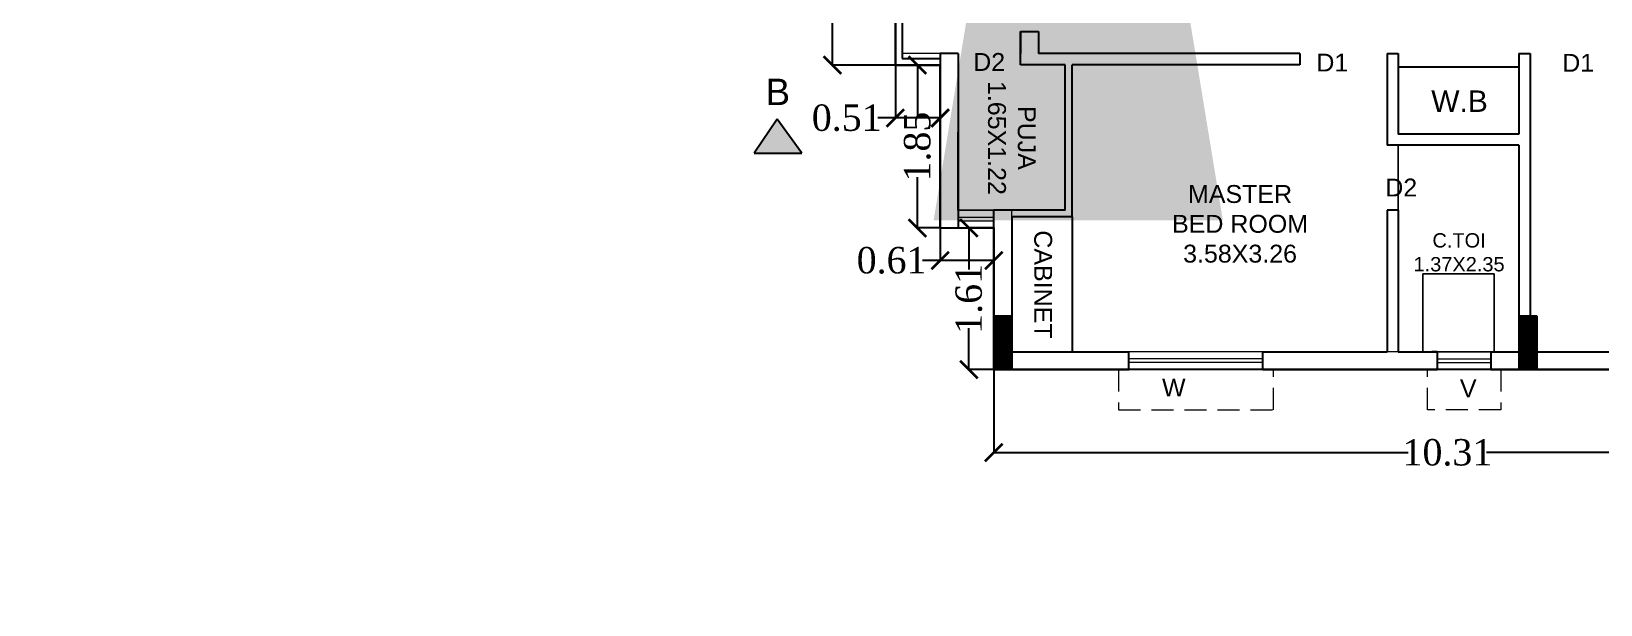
# Model space of a CAD drawing. Header units: metres. Extents: x 0 to 63445, y 32361 to 32804.
# Drawn here: x 63159.96 to 63177.8, y 32657.5 to 32664.01 of the extents above; entities that cross this region are included whole.
import ezdxf

# ---------------------------------------------------------------- set-up
doc = ezdxf.new("R2010")
doc.units = ezdxf.units.M
doc.header["$MEASUREMENT"] = 0
doc.header["$PDMODE"] = 34
doc.header["$PDSIZE"] = -10
doc.linetypes.add('DASHED2', pattern=[0.375, 0.25, -0.125])
doc.layers.get('0').update_dxf_attribs({"lineweight": 25})
doc.layers.add('BLK_1_FLR_3_BATH', color=3, linetype='Continuous', plot=False)
doc.layers.add('BLK_1_FLR_3_WATER_CLOSET', color=2, linetype='Continuous', plot=False)
for name, color, linetype, lineweight in [('BLK_1_FLR_3_UNITFA', 7, 'Continuous', 0), ('COLUMN', 1, 'Continuous', 30), ('DIM', 56, 'Continuous', 20), ('TEXT-2', 65, 'Continuous', 18), ('wall', 7, 'Continuous', 30), ('window', 154, 'Continuous', 9)]:
    doc.layers.add(name, color=color, linetype=linetype, lineweight=lineweight)
doc.layers.add('text', color=65, linetype='Continuous')
doc.styles.add('AutoDCRFont', font='arial.ttf')
doc.styles.add('small int', font='arial.ttf', dxfattribs={"height": 18})
doc.styles.get("Standard").update_dxf_attribs({"font": 'arial.ttf', "height": 0.4})
doc.styles.add('TNR', font='times.ttf', dxfattribs={"height": 0.5})
doc.dimstyles.new('ARCHANA', dxfattribs={"dimscale": 0, "dimtxt": 0.5, "dimasz": 0.5, "dimexe": 0, "dimexo": 0, "dimgap": 0, "dimtad": 0, "dimzin": 0, "dimdsep": 46, "dimtxsty": 'TNR', "dimblk": 'ARCHTICK', "dimcen": 0.09, "dimclrd": 36, "dimclre": 36, "dimclrt": 7, "dimadec": 0, "dimazin": 0, "dimtfac": 1, "dimtofl": 0, "dimtmove": 0, "dimatfit": 3, "dimldrblk": 'ARCHTICK', "dimfxl": 1, "dimfrac": 2, "dimtolj": 1, "dimtzin": 0, "dimlwd": -1, "dimlwe": -1, "dimarcsym": 0})
doc.dimstyles.new('STD', dxfattribs={"dimtxt": 10, "dimasz": 10, "dimexe": 0, "dimexo": 0, "dimgap": 0.09, "dimtad": 0, "dimdec": 0, "dimzin": 0, "dimdsep": 46, "dimlunit": 4, "dimtxsty": 'small int', "dimcen": 0.09, "dimclrd": 75, "dimclre": 75, "dimadec": 0, "dimazin": 0, "dimtfac": 1, "dimtdec": 0, "dimtofl": 0, "dimtmove": 0, "dimatfit": 3, "dimfxl": 1, "dimtolj": 1, "dimtzin": 0, "dimarcsym": 0})

# ---------------------------------------------------------------- blocks, each defined once
blk = doc.blocks.new('A$C7D115503')
at = {"layer": 'COLUMN', "ltscale": 3}
h = blk.add_hatch(dxfattribs=at)
h.set_pattern_fill('ANSI31', color=256, style=0)
h.paths.add_polyline_path([(-14.36, -11.59), (-6.36, -11.59), (-6.36, 12.41), (-14.36, 12.41)])
at = {"layer": 'COLUMN', "ltscale": 0.05}
for p, q in [((-14.36, 12.41), (-6.36, 12.41)), ((-14.36, 12.41), (-14.36, -11.59)), ((-6.36, 12.41), (-6.36, -11.59)), ((-6.36, -11.59), (-14.36, -11.59))]:
    blk.add_line(p, q, dxfattribs=at)
blk = doc.blocks.new('_ArchTick')
at = {"color": 0, "linetype": 'ByBlock', "const_width": 0.15}
blk.add_lwpolyline([(-0.5, -0.5), (0.5, 0.5)], dxfattribs=at)
blk = doc.blocks.new('*D745')
at = {"layer": 'Defpoints', "color": 0, "ltscale": 0.5, "transparency": 16777216}
for p in [(63169.778, 32670.061), (63169.062, 32663.631), (63169.778, 32663.631)]:
    blk.add_point(p, dxfattribs=at)
at = {"layer": 'wall', "color": 36, "ltscale": 0.5, "transparency": 16777216}
for p, q in [((63169.778, 32670.061), (63169.062, 32670.061)), ((63169.062, 32670.061), (63169.062, 32667.206)), ((63169.062, 32663.631), (63169.062, 32666.486)), ((63169.778, 32663.631), (63169.062, 32663.631))]:
    blk.add_line(p, q, dxfattribs=at)
at = {"layer": 'wall', "color": 36, "ltscale": 0.5, "transparency": 16777216, "xscale": 0.2, "yscale": 0.2, "zscale": 0.2}
for p, rotation in [((63169.062, 32670.061), 90), ((63169.062, 32663.631), 270)]:
    blk.add_blockref('_ArchTick', p, dxfattribs=dict(at, rotation=rotation))
at = {"layer": 'wall', "color": 7, "ltscale": 0.5, "transparency": 16777216, "insert": (63169.062, 32666.846), "char_height": 0.5, "attachment_point": 5, "rotation": 90, "style": 'TNR'}
blk.add_mtext('\\A1;{\\H0.6x;6.43}', dxfattribs=at)
blk = doc.blocks.new('*D746')
at = {"layer": 'Defpoints', "color": 0, "ltscale": 0.5, "transparency": 16777216}
for p in [(63169.778, 32663.631), (63170.288, 32663.631), (63169.778, 32663.031)]:
    blk.add_point(p, dxfattribs=at)
at = {"layer": 'wall', "color": 36, "ltscale": 0.5, "transparency": 16777216}
for p, q in [((63169.778, 32663.631), (63169.778, 32663.031)), ((63170.288, 32663.631), (63170.288, 32663.031)), ((63169.778, 32663.031), (63169.578, 32663.031)), ((63170.288, 32663.031), (63169.778, 32663.031))]:
    blk.add_line(p, q, dxfattribs=at)
at = {"layer": 'wall', "color": 36, "ltscale": 0.5, "transparency": 16777216, "xscale": 0.2, "yscale": 0.2, "zscale": 0.2, "rotation": 180}
blk.add_blockref('_ArchTick', (63169.778, 32663.031), dxfattribs=at)
at = {"layer": 'wall', "color": 36, "ltscale": 0.5, "transparency": 16777216, "xscale": 0.2, "yscale": 0.2, "zscale": 0.2}
blk.add_blockref('_ArchTick', (63170.288, 32663.031), dxfattribs=at)
at = {"layer": 'wall', "color": 7, "ltscale": 0.5, "transparency": 16777216, "insert": (63169.225, 32663.031), "char_height": 0.5, "attachment_point": 5, "style": 'TNR'}
blk.add_mtext('\\A1;{\\H0.6x;0.51}', dxfattribs=at)
blk = doc.blocks.new('*D747')
at = {"layer": 'Defpoints', "color": 0, "ltscale": 0.5, "transparency": 16777216}
for p in [(63170.288, 32663.631), (63170.029, 32661.781), (63170.288, 32661.781)]:
    blk.add_point(p, dxfattribs=at)
at = {"layer": 'wall', "color": 36, "ltscale": 0.5, "transparency": 16777216}
for p, q in [((63170.288, 32663.631), (63170.029, 32663.631)), ((63170.029, 32663.631), (63170.029, 32663.053)), ((63170.029, 32661.781), (63170.029, 32662.359)), ((63170.288, 32661.781), (63170.029, 32661.781))]:
    blk.add_line(p, q, dxfattribs=at)
at = {"layer": 'wall', "color": 36, "ltscale": 0.5, "transparency": 16777216, "xscale": 0.2, "yscale": 0.2, "zscale": 0.2}
for p, rotation in [((63170.029, 32663.631), 90), ((63170.029, 32661.781), 270)]:
    blk.add_blockref('_ArchTick', p, dxfattribs=dict(at, rotation=rotation))
at = {"layer": 'wall', "color": 7, "ltscale": 0.5, "transparency": 16777216, "insert": (63170.029, 32662.706), "char_height": 0.5, "attachment_point": 5, "rotation": 90, "style": 'TNR'}
blk.add_mtext('\\A1;{\\H0.6x;1.85}', dxfattribs=at)
blk = doc.blocks.new('*D748')
at = {"layer": 'Defpoints', "color": 0, "ltscale": 0.5, "transparency": 16777216}
for p in [(63170.288, 32661.781), (63170.897, 32661.781), (63170.897, 32661.412)]:
    blk.add_point(p, dxfattribs=at)
at = {"layer": 'wall', "color": 36, "ltscale": 0.5, "transparency": 16777216}
for p, q in [((63170.288, 32661.781), (63170.288, 32661.412)), ((63170.897, 32661.781), (63170.897, 32661.412)), ((63170.288, 32661.412), (63170.088, 32661.412)), ((63170.897, 32661.412), (63170.288, 32661.412))]:
    blk.add_line(p, q, dxfattribs=at)
at = {"layer": 'wall', "color": 36, "ltscale": 0.5, "transparency": 16777216, "xscale": 0.2, "yscale": 0.2, "zscale": 0.2, "rotation": 180}
blk.add_blockref('_ArchTick', (63170.288, 32661.412), dxfattribs=at)
at = {"layer": 'wall', "color": 36, "ltscale": 0.5, "transparency": 16777216, "xscale": 0.2, "yscale": 0.2, "zscale": 0.2}
blk.add_blockref('_ArchTick', (63170.897, 32661.412), dxfattribs=at)
at = {"layer": 'wall', "color": 7, "ltscale": 0.5, "transparency": 16777216, "insert": (63169.735, 32661.412), "char_height": 0.5, "attachment_point": 5, "style": 'TNR'}
blk.add_mtext('\\A1;{\\H0.6x;0.61}', dxfattribs=at)
blk = doc.blocks.new('*D749')
at = {"layer": 'Defpoints', "color": 0, "ltscale": 0.5, "transparency": 16777216}
for p in [(63170.897, 32661.781), (63170.614, 32660.172), (63170.897, 32660.172)]:
    blk.add_point(p, dxfattribs=at)
at = {"layer": 'wall', "color": 36, "ltscale": 0.5, "transparency": 16777216}
for p, q in [((63170.897, 32661.781), (63170.614, 32661.781)), ((63170.614, 32661.781), (63170.614, 32661.311)), ((63170.614, 32660.172), (63170.614, 32660.642)), ((63170.897, 32660.172), (63170.614, 32660.172))]:
    blk.add_line(p, q, dxfattribs=at)
at = {"layer": 'wall', "color": 36, "ltscale": 0.5, "transparency": 16777216, "xscale": 0.2, "yscale": 0.2, "zscale": 0.2}
for p, rotation in [((63170.614, 32661.781), 90), ((63170.614, 32660.172), 270)]:
    blk.add_blockref('_ArchTick', p, dxfattribs=dict(at, rotation=rotation))
at = {"layer": 'wall', "color": 7, "ltscale": 0.5, "transparency": 16777216, "insert": (63170.614, 32660.976), "char_height": 0.5, "attachment_point": 5, "rotation": 90, "style": 'TNR'}
blk.add_mtext('\\A1;{\\H0.6x;1.61}', dxfattribs=at)
blk = doc.blocks.new('*D750')
at = {"layer": 'Defpoints', "color": 0, "ltscale": 0.5, "transparency": 16777216}
for p in [(63170.897, 32660.172), (63181.212, 32660.172), (63181.212, 32659.23)]:
    blk.add_point(p, dxfattribs=at)
at = {"layer": 'wall', "color": 36, "ltscale": 0.5, "transparency": 16777216}
for p, q in [((63170.897, 32660.172), (63170.897, 32659.23)), ((63181.212, 32660.172), (63181.212, 32659.23)), ((63170.897, 32659.23), (63175.609, 32659.23)), ((63181.212, 32659.23), (63176.5, 32659.23))]:
    blk.add_line(p, q, dxfattribs=at)
at = {"layer": 'wall', "color": 36, "ltscale": 0.5, "transparency": 16777216, "xscale": 0.2, "yscale": 0.2, "zscale": 0.2, "rotation": 180}
blk.add_blockref('_ArchTick', (63170.897, 32659.23), dxfattribs=at)
at = {"layer": 'wall', "color": 36, "ltscale": 0.5, "transparency": 16777216, "xscale": 0.2, "yscale": 0.2, "zscale": 0.2}
blk.add_blockref('_ArchTick', (63181.212, 32659.23), dxfattribs=at)
at = {"layer": 'wall', "color": 7, "ltscale": 0.5, "transparency": 16777216, "insert": (63176.054, 32659.23), "char_height": 0.5, "attachment_point": 5, "style": 'TNR'}
blk.add_mtext('\\A1;{\\H0.6x;10.31}', dxfattribs=at)
blk = doc.blocks.new('*D883')
at = {"layer": 'Defpoints', "color": 0, "ltscale": 3, "transparency": 16777216}
for p in [(0.832, 32670.282), (63267.277, 32670.282), (0, 32657.531)]:
    blk.add_point(p, dxfattribs=at)
at = {"layer": 'DIM', "ltscale": 3, "transparency": 16777216}
for p, q in [((5.832, 32670.282), (0.832, 32670.282)), ((0.832, 32670.282), (0.832, 32664.301)), ((0.832, 32657.531), (0.832, 32663.512)), ((0, 32657.531), (0.832, 32657.531))]:
    blk.add_line(p, q, dxfattribs=at)
at = {"layer": 'DIM', "ltscale": 3, "transparency": 16777216, "xscale": 0.05, "yscale": 0.05, "zscale": 0.05}
for p, rotation in [((0.832, 32670.282), 90), ((0.832, 32657.531), 270)]:
    blk.add_blockref('_ArchTick', p, dxfattribs=dict(at, rotation=rotation))
at = {"layer": 'DIM', "color": 7, "ltscale": 3, "transparency": 16777216, "insert": (0.832, 32663.906), "char_height": 0.4, "attachment_point": 5, "rotation": 90}
blk.add_mtext('\\A1;{\\H0.6x;12.75}', dxfattribs=at)

msp = doc.modelspace()

# ---------------------------------------------------------------- hatches: boundary and pattern name
at = {"layer": 'wall', "ltscale": 3}
msp.add_hatch(color=252, dxfattribs=at).paths.add_polyline_path([(63168.1736, 32662.6292), (63168.7154, 32662.6292), (63168.4355, 32663.0183)])

# ---------------------------------------------------------------- linework, layer by layer
at = {"layer": 'BLK_1_FLR_3_BATH', "color": 3}
msp.add_lwpolyline([(63175.4948, 32660.3751), (63176.8664, 32660.3751), (63176.8664, 32662.7205), (63175.4948, 32662.7205)], close=True, dxfattribs=at)
at = {"layer": 'BLK_1_FLR_3_UNITFA', "color": 3, "ltscale": 0.5}
msp.add_lwpolyline([(63169.8542, 32669.9852), (63170.8973, 32669.9852), (63170.8973, 32669.8582), (63176.9934, 32669.8582), (63176.9934, 32670.0106), (63181.0084, 32670.0106), (63181.0084, 32660.3751), (63171.1005, 32660.3751), (63171.1005, 32661.9839), (63170.4899, 32661.9839), (63170.4909, 32663.762), (63169.8542, 32663.762), (63169.8542, 32669.9852)], close=True, dxfattribs=at)
at = {"layer": 'BLK_1_FLR_3_WATER_CLOSET', "color": 3}
msp.add_lwpolyline([(63176.585, 32660.3751), (63175.7763, 32660.3751), (63175.7763, 32661.26), (63176.585, 32661.26)], close=True, dxfattribs=at)
at = {"layer": 'wall', "ltscale": 0.05}
for p, q in [((63169.778, 32666.8228), (63169.778, 32663.6307)), ((63169.8542, 32666.8228), (63169.8542, 32663.7069)), ((63171.2021, 32664.0138), (63171.2021, 32663.762)), ((63171.2021, 32663.635), (63171.2021, 32664.0138)), ((63171.4053, 32664.0138), (63171.4053, 32663.762)), ((63169.8542, 32663.7069), (63170.2876, 32663.7069)), ((63170.4909, 32663.762), (63170.2876, 32663.762)), ((63170.2876, 32663.762), (63170.2876, 32661.7807)), ((63170.4909, 32663.762), (63170.4909, 32661.7807)), ((63174.3772, 32663.762), (63171.4053, 32663.762)), ((63174.3772, 32663.762), (63174.3772, 32663.635)), ((63175.3678, 32663.762), (63175.3678, 32663.635)), ((63175.4948, 32663.762), (63175.4948, 32662.8476)), ((63176.8664, 32663.762), (63176.8664, 32662.8476)), ((63176.9934, 32663.762), (63176.9934, 32660.3624)), ((63169.778, 32663.6307), (63170.2876, 32663.6307)), ((63171.7101, 32663.635), (63171.2021, 32663.635)), ((63174.3772, 32663.635), (63171.7863, 32663.635)), ((63175.3678, 32663.635), (63175.3678, 32662.7205)), ((63175.3678, 32663.635), (63175.3678, 32663.635)), ((63176.8664, 32662.8476), (63175.4948, 32662.8476)), ((63176.8664, 32662.7205), (63175.3678, 32662.7205)), ((63176.8664, 32662.7205), (63176.8664, 32660.7688)), ((63171.7101, 32661.9839), (63170.8973, 32661.9839)), ((63171.7863, 32661.9077), (63171.1005, 32661.9077)), ((63171.1005, 32661.9077), (63171.1005, 32660.3751)), ((63175.3678, 32661.9839), (63175.3678, 32660.3751)), ((63175.4948, 32661.9839), (63175.3678, 32661.9839)), ((63175.4948, 32661.9839), (63175.4948, 32660.3751)), ((63170.8973, 32661.7807), (63170.2876, 32661.7807)), ((63170.8973, 32661.7807), (63170.8973, 32660.1719)), ((63170.8973, 32660.1719), (63170.8973, 32661.7807)), ((63171.1005, 32660.3751), (63172.4307, 32660.3751)), ((63173.9547, 32660.3751), (63175.3678, 32660.3751)), ((63175.4948, 32660.3751), (63175.9382, 32660.3751)), ((63175.4948, 32660.3751), (63175.9363, 32660.3751)), ((63176.5459, 32660.3751), (63176.6828, 32660.3751)), ((63176.5459, 32660.3751), (63176.8664, 32660.3751)), ((63177.0696, 32660.3751), (63177.9841, 32660.3751)), ((63170.8973, 32660.1719), (63172.4307, 32660.1719)), ((63173.9547, 32660.1719), (63175.9363, 32660.1719)), ((63176.5459, 32660.1719), (63177.0696, 32660.1719)), ((63177.0696, 32660.1719), (63177.9841, 32660.1719))]:
    msp.add_line(p, q, dxfattribs=at)
at = {"layer": 'wall', "ltscale": 3}
for p, q in [((63171.2021, 32664.0138), (63171.4053, 32664.0138)), ((63168.4355, 32663.0183), (63168.1736, 32662.6292)), ((63168.7154, 32662.6292), (63168.4355, 32663.0183)), ((63168.1736, 32662.6292), (63168.7154, 32662.6292)), ((63172.4307, 32660.1719), (63172.4307, 32660.3751)), ((63173.9547, 32660.1719), (63173.9547, 32660.3751)), ((63175.9363, 32660.3751), (63175.9363, 32660.1719)), ((63176.5459, 32660.3751), (63176.5459, 32660.1719))]:
    msp.add_line(p, q, dxfattribs=at)
at = {"layer": 'wall'}
for p, q in [((63175.3678, 32663.762), (63175.4948, 32663.762)), ((63176.8664, 32663.762), (63176.9934, 32663.762)), ((63171.7101, 32661.9839), (63171.7101, 32663.635)), ((63171.7863, 32661.9077), (63171.7863, 32663.635)), ((63176.8664, 32663.6063), (63175.4948, 32663.6063)), ((63171.7863, 32661.9077), (63171.7863, 32660.3751))]:
    msp.add_line(p, q, dxfattribs=at)
at = {"layer": 'wall', "ltscale": 0.5}
msp.add_line((63170.8973, 32661.7807), (63170.8973, 32661.9839), dxfattribs=at)
at = {"layer": 'wall', "ltscale": 0.1}
msp.add_line((63175.9363, 32660.3751), (63175.8786, 32660.3751), dxfattribs=at)
at = {"layer": 'wall', "ltscale": 0.5}
msp.add_lwpolyline([(63200.3042, 32660.1719), (63184.3601, 32660.1719), (63184.3601, 32670.0106), (63181.2116, 32670.0106), (63181.2116, 32660.1719), (63170.8973, 32660.1719), (63170.8973, 32661.7807), (63170.2876, 32661.7807), (63170.2876, 32663.6307), (63169.778, 32663.6307), (63169.778, 32670.0614), (63170.8973, 32670.0614), (63170.8973, 32672.4998), (63169.778, 32672.4998), (63169.778, 32678.9305), (63170.2876, 32678.9305), (63170.2876, 32680.7805), (63170.8973, 32680.7805), (63170.8973, 32682.3893), (63181.2116, 32682.3893), (63181.2116, 32672.5506), (63184.3601, 32672.5506), (63184.3601, 32682.3893), (63200.3042, 32682.3893)], dxfattribs=at)
at = {"layer": 'wall'}
msp.add_arc((63170.9227, 32660.3232), 0.0254, 180, 270, dxfattribs=at)
at = {"layer": 'window'}
for p, q in [((63170.4899, 32661.9839), (63170.8973, 32661.9839)), ((63170.4899, 32661.904), (63170.8973, 32661.904)), ((63170.4899, 32661.8607), (63170.8973, 32661.8607)), ((63170.4899, 32661.7807), (63170.8973, 32661.7807)), ((63173.9547, 32660.3751), (63172.4316, 32660.3751)), ((63175.9363, 32660.375), (63176.545, 32660.3751)), ((63175.9372, 32660.3751), (63175.9382, 32660.3751)), ((63176.545, 32660.3751), (63176.5459, 32660.3751)), ((63173.9547, 32660.2951), (63172.4316, 32660.2951)), ((63173.9547, 32660.2518), (63172.4316, 32660.2518)), ((63173.9547, 32660.1719), (63172.4316, 32660.1719)), ((63175.9363, 32660.2951), (63176.545, 32660.2951)), ((63175.9363, 32660.2518), (63176.545, 32660.2518)), ((63176.545, 32660.1719), (63175.9363, 32660.1719)), ((63176.545, 32660.2951), (63176.5459, 32660.2951)), ((63176.545, 32660.2518), (63176.5459, 32660.2518)), ((63176.545, 32660.1719), (63176.5459, 32660.1719))]:
    msp.add_line(p, q, dxfattribs=at)
at = {"layer": 'window', "color": 8, "linetype": 'DASHED2'}
for points in [[(63172.3164, 32660.1719), (63172.3164, 32659.7147), (63174.0786, 32659.7147), (63174.0786, 32660.1719)], [(63176.6611, 32660.1719), (63176.6611, 32659.7147), (63175.8271, 32659.7147), (63175.8271, 32660.1719)]]:
    msp.add_lwpolyline(points, dxfattribs=at)

# ---------------------------------------------------------------- block references
at = {"layer": 'COLUMN', "ltscale": 0.05, "xscale": 0.025400733691282, "yscale": 0.025400733691282, "zscale": 0.025400733691282}
for p in [(63171.2621, 32660.4661), (63177.2313, 32660.4661)]:
    msp.add_blockref('A$C7D115503', p, dxfattribs=at)

# ---------------------------------------------------------------- texts
at = {"layer": 'text'}
for s, insert, char_height, width, attachment_point in [('\\pxqc,t17;D2', (63167.4603, 32663.7685), 0.203206, 6.767919, 1), ('\\pxqc;D1', (63171.8116, 32663.762), 0.20321, 5.867919, 1), ('\\pxqc;D1', (63174.6063, 32663.759), 0.20321, 5.867919, 1), ('\\pxqc;W.B', (63172.8233, 32663.0999), 0.24385, 6.736694, 7), ('\\pxqc;MASTER \\PBED ROOM\\P3.58X3.26', (63170.9025, 32661.3851), 0.203206, 5.588511, 7), ('\\pxqc,t17;D2', (63172.5949, 32662.3422), 0.203206, 5.867919, 1), ('\\pxqc;C.TOI\\P1.37X2.35', (63173.9535, 32661.286), 0.162565, 4.465728, 7)]:
    msp.add_mtext(s, dxfattribs=dict(at, insert=insert, char_height=char_height, width=width, attachment_point=attachment_point))
at = {"layer": 'text', "rotation": 270}
for s, insert, char_height, width, attachment_point in [('\\pxqc;PUJA\\P1.65X1.22', (63170.8291, 32659.9613), 0.20321, 5.68602, 9), ('\\pxqc;CABINET', (63171.5602, 32664.0859), 0.203206, 5.893319, 1)]:
    msp.add_mtext(s, dxfattribs=dict(at, insert=insert, char_height=char_height, width=width, attachment_point=attachment_point))
at = {"layer": 'TEXT-2', "style": 'AutoDCRFont'}
for s, insert, char_height, width, attachment_point in [('B', (63168.302, 32663.4772), 0.3, 0.271413, 1), ('W', (63173.0773, 32659.8669), 0.2032, 0.183842, 9), ('V', (63176.3855, 32659.857), 0.2032, 0.183842, 9)]:
    msp.add_mtext(s, dxfattribs=dict(at, insert=insert, char_height=char_height, width=width, attachment_point=attachment_point))

# ---------------------------------------------------------------- dimensions: what is measured, and where the dimension line sits
at = {"layer": 'DIM', "ltscale": 3}
dim = msp.add_linear_dim(base=(0.8318, 32670.2817), p1=(0, 32657.5305), p2=(63267.2772, 32670.2817), angle=90, text='{\\H0.6x;<>}', dimstyle='ARCHANA', override={"dimscale": 1, "dimtxt": 0.278, "dimasz": 0.05, "dimtxsty": 'Standard', "dimclrd": 256, "dimclre": 256, "dimfxl": 5, "dimfxlon": 1, "dimarcsym": 1}, dxfattribs=at)
dim.commit()
dim.dimension.update_dxf_attribs({"geometry": '*D883', "text_midpoint": (0.8318, 32663.9061)})
at = {"layer": 'wall', "ltscale": 0.5}
for base, p1, p2, picture, middle in [((63169.0621, 32663.6307), (63169.778, 32670.0614), (63169.778, 32663.6307), '*D745', (63169.0621, 32666.846)), ((63170.0289, 32661.7807), (63170.2876, 32663.6307), (63170.2876, 32661.7807), '*D747', (63170.0289, 32662.7057)), ((63170.6142, 32660.1719), (63170.8973, 32661.7807), (63170.8973, 32660.1719), '*D749', (63170.6142, 32660.9763))]:
    dim = msp.add_linear_dim(base=base, p1=p1, p2=p2, angle=270, text='{\\H0.6x;<>}', dimstyle='ARCHANA', override={"dimscale": 1, "dimtxt": 0.3, "dimasz": 0.2, "dimfxl": 6, "dimarcsym": 1}, dxfattribs=at)
    dim.commit()
    dim.dimension.update_dxf_attribs({"geometry": picture, "text_midpoint": middle})
for base, p1, p2, picture, middle in [((63169.778, 32663.0308), (63170.2876, 32663.6307), (63169.778, 32663.6307), '*D746', (63169.2255, 32663.0308)), ((63181.2116, 32659.2301), (63170.8973, 32660.1719), (63181.2116, 32660.1719), '*D750', (63176.0544, 32659.2301))]:
    dim = msp.add_linear_dim(base=base, p1=p1, p2=p2, text='{\\H0.6x;<>}', dimstyle='ARCHANA', override={"dimscale": 1, "dimtxt": 0.3, "dimasz": 0.2, "dimfxl": 6, "dimarcsym": 1}, dxfattribs=at)
    dim.commit()
    dim.dimension.update_dxf_attribs({"geometry": picture, "text_midpoint": middle})
dim = msp.add_linear_dim(base=(63170.8973, 32661.4123), p1=(63170.2876, 32661.7807), p2=(63170.8973, 32661.7807), text='{\\H0.6x;<>}', dimstyle='ARCHANA', override={"dimscale": 1, "dimtxt": 0.3, "dimasz": 0.2, "dimfxl": 6, "dimarcsym": 1}, dxfattribs=at)
dim.commit()
dim.dimension.update_dxf_attribs({"geometry": '*D748', "text_midpoint": (63169.7351, 32661.4123), "dimtype": 160})

# ---------------------------------------------------------------- leaders
at = {"layer": 'wall'}
msp.add_leader([(63171.8571, 32671.8671), (63171.8571, 32670.6783), (63175.1201, 32670.6783)], dimstyle='STD', override={"dimgap": 0.09, "dimtad": 0, "dimfxl": 0.18, "dimfxlon": 1, "dimarcsym": 1}, dxfattribs=at)

doc.saveas('drawing.dxf')
